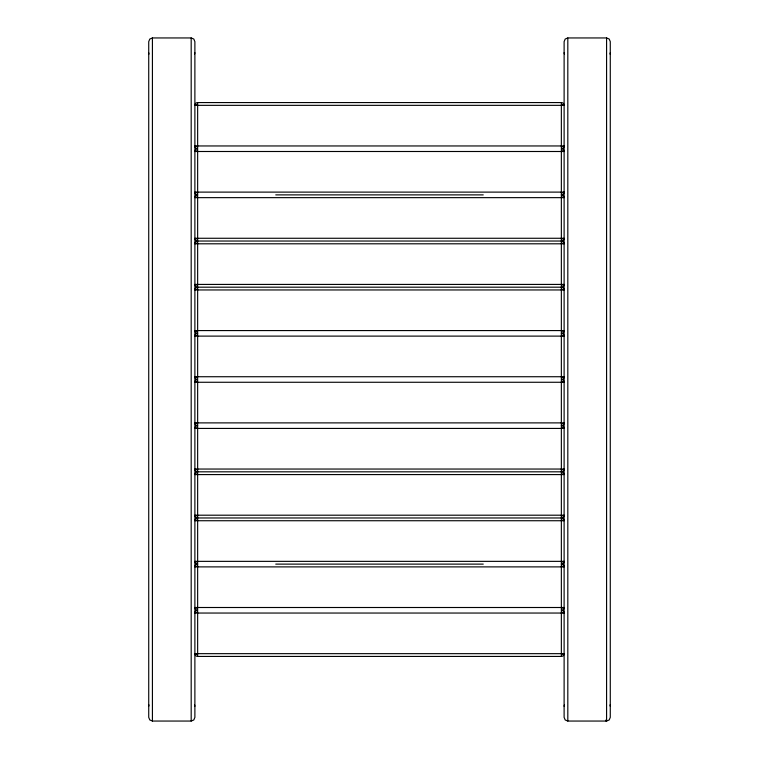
<?xml version="1.0" encoding="UTF-8"?>
<svg xmlns="http://www.w3.org/2000/svg" width="759" height="759" viewBox="0 0 759 759"><rect width="100%" height="100%" fill="white"/><g stroke="black" fill="none" stroke-linecap="round" stroke-linejoin="round"><path stroke-width="1.14" d="M194.617 54.079L194.883 52.722M148.726 706.278L148.982 704.921M610.018 54.079L610.274 52.722M564.117 706.278L564.383 704.921M196.894 146.705L197.644 145.956L196.666 146.364M196.894 192.862L197.644 192.112L196.666 192.511M196.894 239.009L197.644 238.269L196.666 238.668M196.894 285.166L197.644 284.416L196.666 284.824M196.894 331.322L197.644 330.573L196.666 330.981M196.894 377.479L197.644 376.73L196.666 377.138M196.894 423.636L197.644 422.886L196.666 423.294M196.894 469.793L197.644 469.043L196.666 469.451M562.106 104.59L561.356 105.34L562.334 104.932M196.894 515.949L197.644 515.2L196.666 515.598M562.106 150.747L561.356 151.496L562.334 151.088M196.894 562.106L197.644 561.356L196.666 561.755M562.106 196.894L561.356 197.644L562.334 197.245M196.894 608.253L197.644 607.504L196.666 607.912M562.106 243.051L561.356 243.8L562.334 243.402M196.894 654.41L197.644 653.66L196.666 654.068M562.106 289.207L561.356 289.957L562.334 289.549M562.106 335.364L561.356 336.114L562.334 335.706M562.106 381.521L561.356 382.27L562.334 381.862M562.106 427.678L561.356 428.427L562.334 428.019M562.106 473.834L561.356 474.584L562.334 474.176M562.106 519.991L561.356 520.731L562.334 520.332M562.106 566.138L561.356 566.888L562.334 566.489M562.106 612.295L561.356 613.044L562.334 612.636M152.417 37.95L149.808 39.032L148.726 41.641L148.726 717.359L149.808 719.968L152.417 721.05L191.183 721.05L193.801 719.968L194.883 717.359L194.883 41.641L193.801 39.032L191.183 37.95L152.417 37.95L152.417 721.05M567.817 37.95L565.199 39.032L564.117 41.641L564.117 717.359L565.199 719.968L567.817 721.05L606.583 721.05L609.192 719.968L610.274 717.359L610.274 41.641L609.192 39.032L606.583 37.95L567.817 37.95L567.817 721.05M197.644 102.569L561.356 102.569A2.77 2.77 0 0 1 564.117 105.34L194.883 105.34A2.77 2.77 0 0 1 197.644 102.569L197.644 656.431L561.356 656.431A2.77 2.77 0 0 0 564.117 653.66L194.883 653.66A2.77 2.77 0 0 0 197.644 656.431M275.754 194.883L483.246 194.883M197.644 241.03L561.356 241.03A2.77 2.77 0 0 0 564.117 238.269L194.883 238.269A2.77 2.77 0 0 0 197.644 241.03A2.77 2.77 0 0 0 194.883 243.8L564.117 243.8A2.77 2.77 0 0 0 561.356 241.03M197.644 287.187L561.356 287.187A2.77 2.77 0 0 0 564.117 284.416L194.883 284.416A2.77 2.77 0 0 0 197.644 287.187A2.77 2.77 0 0 0 194.883 289.957L564.117 289.957A2.77 2.77 0 0 0 561.356 287.187M197.644 471.813L561.356 471.813A2.77 2.77 0 0 0 564.117 469.043L194.883 469.043A2.77 2.77 0 0 0 197.644 471.813A2.77 2.77 0 0 0 194.883 474.584L564.117 474.584A2.77 2.77 0 0 0 561.356 471.813M197.644 517.97L561.356 517.97A2.77 2.77 0 0 0 564.117 515.2L194.883 515.2A2.77 2.77 0 0 0 197.644 517.97A2.77 2.77 0 0 0 194.883 520.731L564.117 520.731A2.77 2.77 0 0 0 561.356 517.97M275.754 564.117L483.246 564.117M606.555 720.101L605.91 720.092L605.91 720.946L606.555 720.946M562.106 146.705L561.356 145.956L561.755 146.933M562.106 192.862L561.356 192.112L561.755 193.09M562.106 239.009L561.356 238.269L561.755 239.246M562.106 285.166L561.356 284.416L561.755 285.403M562.106 331.322L561.356 330.573L561.755 331.55M562.106 377.479L561.356 376.73L561.755 377.707M562.106 423.636L561.356 422.886L561.755 423.864M196.894 104.59L197.644 105.34L197.245 104.362M562.106 469.793L561.356 469.043L561.755 470.02M196.894 150.747L197.644 151.496L197.245 150.51M562.106 515.949L561.356 515.2L561.755 516.177M196.894 196.894L197.644 197.644L197.245 196.666M562.106 562.106L561.356 561.356L561.755 562.334M196.894 243.051L197.644 243.8L197.245 242.823M562.106 608.253L561.356 607.504L561.755 608.49M196.894 289.207L197.644 289.957L197.245 288.98M562.106 654.41L561.356 653.66L561.755 654.637M196.894 335.364L197.644 336.114L197.245 335.136M196.894 381.521L197.644 382.27L197.245 381.293M196.894 427.678L197.644 428.427L197.245 427.45M196.894 473.834L197.644 474.584L197.245 473.597M196.894 519.991L197.644 520.731L197.245 519.754M196.894 566.138L197.644 566.888L197.245 565.91M196.894 612.295L197.644 613.044L197.245 612.067M564.117 52.722L564.383 54.079M610.018 704.921L610.274 706.278M148.726 52.722L148.982 54.079M194.617 704.921L194.883 706.278M606.583 37.95L606.583 721.05M561.356 102.569L561.356 656.431M191.183 37.95L191.183 721.05M196.932 148.821A2.77 2.77 0 0 0 194.883 151.496L564.117 151.496A2.77 2.77 0 0 0 562.068 148.821M196.932 379.595A2.77 2.77 0 0 0 194.883 382.27L564.117 382.27A2.77 2.77 0 0 0 562.068 379.595M562.068 610.369A2.77 2.77 0 0 1 564.117 613.044L194.883 613.044A2.77 2.77 0 0 1 196.932 610.369M196.932 610.179A2.77 2.77 0 0 1 194.883 607.504L564.117 607.504A2.77 2.77 0 0 1 562.068 610.179M196.932 148.631A2.77 2.77 0 0 1 194.883 145.956L564.117 145.956A2.77 2.77 0 0 1 562.068 148.631M196.932 379.405A2.77 2.77 0 0 1 194.883 376.73L564.117 376.73A2.77 2.77 0 0 1 562.068 379.405M564.117 192.112L194.883 192.112A2.77 2.77 0 0 0 197.644 194.883A2.77 2.77 0 0 0 194.883 197.644L564.117 197.644A2.77 2.77 0 0 0 561.356 194.883A2.77 2.77 0 0 0 564.117 192.112M564.117 330.573L194.883 330.573A2.77 2.77 0 0 0 197.644 333.343A2.77 2.77 0 0 0 194.883 336.114L564.117 336.114A2.77 2.77 0 0 0 561.356 333.343A2.77 2.77 0 0 0 564.117 330.573M564.117 422.886L194.883 422.886A2.77 2.77 0 0 0 197.644 425.657A2.77 2.77 0 0 0 194.883 428.427L564.117 428.427A2.77 2.77 0 0 0 561.356 425.657A2.77 2.77 0 0 0 564.117 422.886M564.117 561.356L194.883 561.356A2.77 2.77 0 0 0 197.644 564.117A2.77 2.77 0 0 0 194.883 566.888L564.117 566.888A2.77 2.77 0 0 0 561.356 564.117A2.77 2.77 0 0 0 564.117 561.356"/></g></svg>
